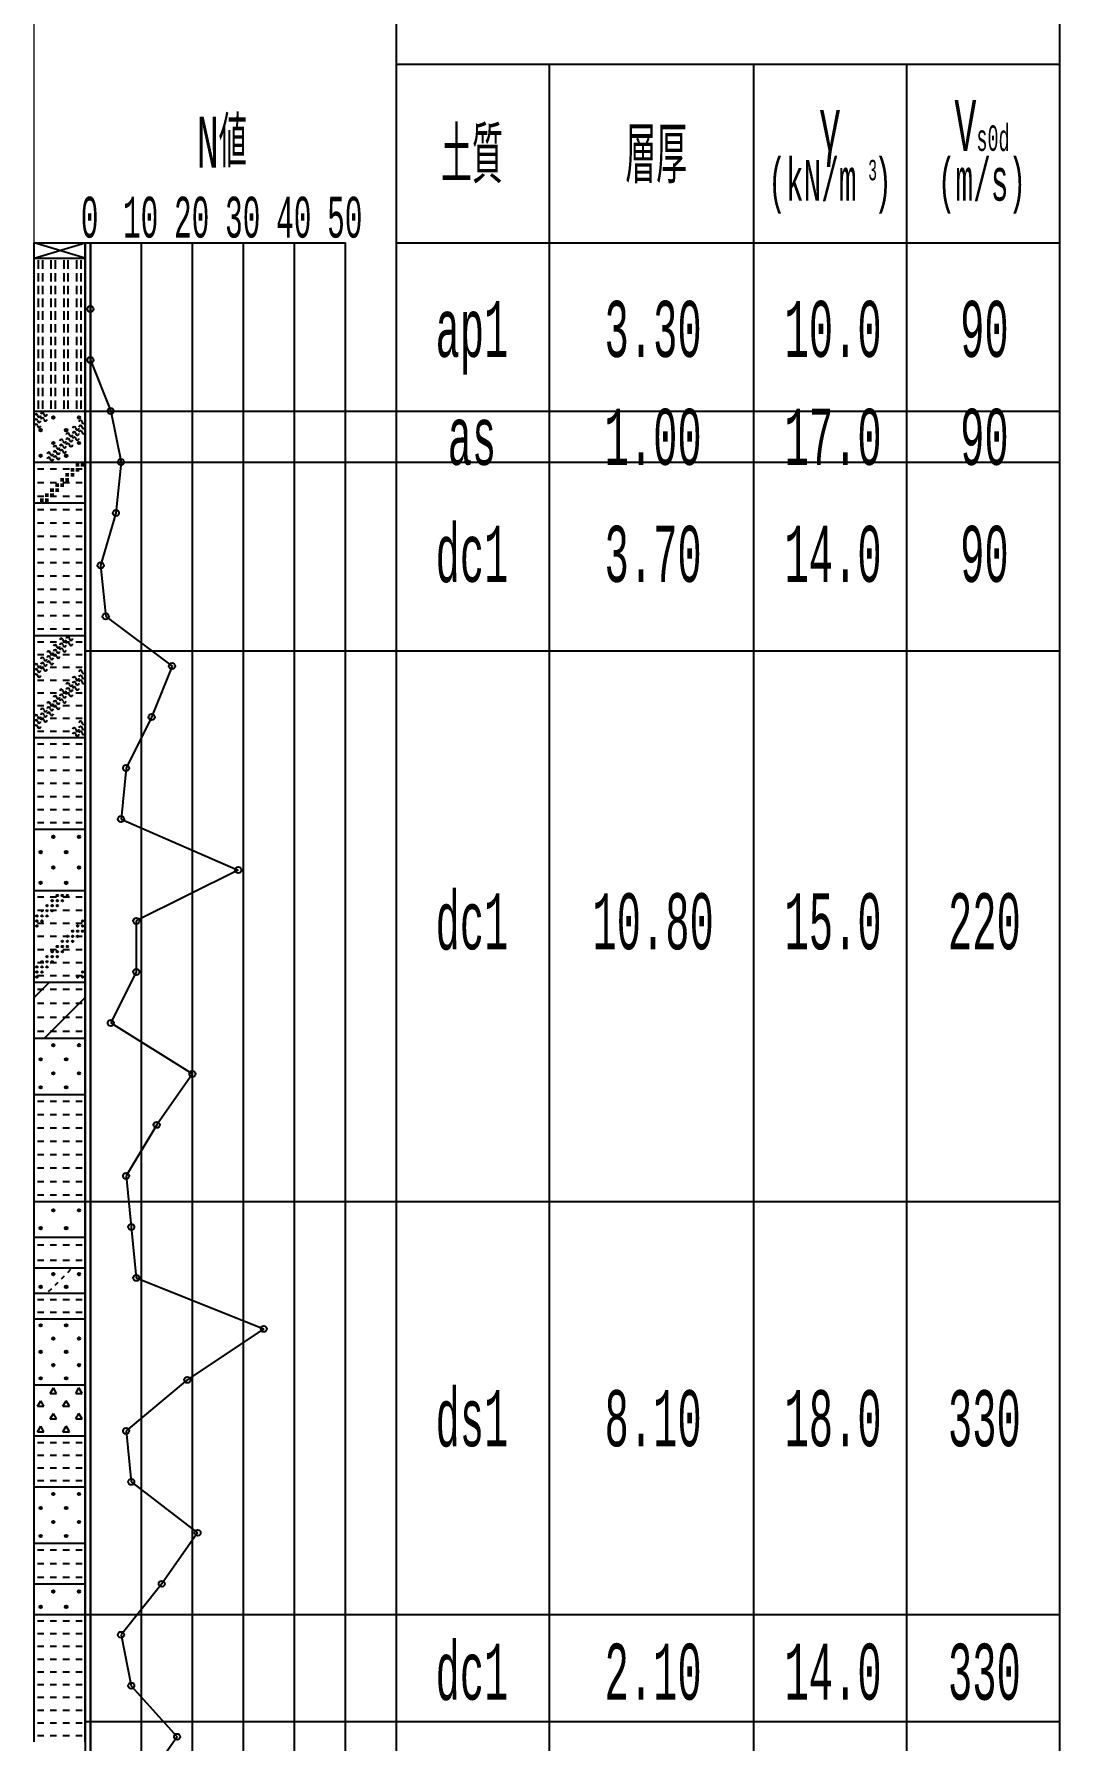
# Model space of a CAD drawing. Extents: x 284700 to 368800, y 984 to 60384.
# Drawn here: x 324037 to 329064, y 9317 to 17685 of the extents above; entities that cross this region are included whole.
import ezdxf

# ---------------------------------------------------------------- set-up
doc = ezdxf.new("R2010")
doc.units = 0
doc.header["$LTSCALE"] = 300
doc.header["$MEASUREMENT"] = 0
doc.layers.add('柱状図', color=4, linetype='CONTINUOUS')
doc.layers.add('高架区間', color=6, linetype='CONTINUOUS', lineweight=18)
doc.styles.add('YOKO', font='monotxt', dxfattribs={"bigfont": 'bigfont'})

msp = doc.modelspace()

# ---------------------------------------------------------------- linework, layer by layer
at = {"layer": '柱状図', "linetype": 'Continuous'}
for p, q in [((325812.82997, 4349.55629), (325812.82997, 18412.93129)), ((329064.45497, 4349.55629), (329064.45497, 18412.93129)), ((326563.20497, 4349.55629), (326563.20497, 17537.49379)), ((327563.70497, 4349.55629), (327563.70497, 17537.49379)), ((328314.07997, 4349.55629), (328314.07997, 17537.49379)), ((328314.07997, 4349.55629), (328314.07997, 17537.49379))]:
    msp.add_line(p, q, dxfattribs=at)
at = {"layer": '柱状図'}
for p, q in [((325812.82997, 17537.49379), (329064.45497, 17537.49379)), ((324037.70497, 16587.05629), (324037.70497, 16662.05629)), ((324037.70497, 16587.05629), (324287.70497, 16662.05629)), ((324287.70497, 16587.05629), (324037.70497, 16662.05629)), ((324037.70497, 16662.05629), (324287.70497, 16662.05629)), ((324287.70497, 16662.05629), (324287.70497, 4349.55629)), ((324287.70497, 16587.05629), (324287.70497, 16662.05629)), ((324287.70497, 16662.05629), (324312.70497, 16662.05629)), ((324312.70497, 16662.05629), (324312.70497, 4349.55629)), ((324312.70497, 4349.55629), (324312.70497, 16662.05629)), ((324312.70497, 16662.05629), (324562.70497, 16662.05629)), ((324562.70497, 4349.55629), (324562.70497, 16662.05629)), ((324562.70497, 4349.55629), (324562.70497, 16662.05629)), ((324562.70497, 16662.05629), (324812.70497, 16662.05629)), ((324812.70497, 4349.55629), (324812.70497, 16662.05629)), ((324812.70497, 4349.55629), (324812.70497, 16662.05629)), ((324812.70497, 16662.05629), (325062.70497, 16662.05629)), ((325062.70497, 4349.55629), (325062.70497, 16662.05629)), ((325062.70497, 4349.55629), (325062.70497, 16662.05629)), ((325062.70497, 16662.05629), (325312.70497, 16662.05629)), ((325062.70497, 16662.05629), (325312.70497, 16662.05629)), ((325312.70497, 4349.55629), (325312.70497, 16662.05629)), ((325312.70497, 4349.55629), (325312.70497, 16662.05629)), ((325312.70497, 16662.05629), (325562.70497, 16662.05629)), ((325562.70497, 4349.55629), (325562.70497, 16662.05629)), ((325812.82997, 16662.05629), (329064.45497, 16662.05629)), ((324037.70497, 15837.05629), (324037.70497, 16587.05629)), ((324037.70497, 16587.05629), (324287.70497, 16587.05629)), ((324037.70497, 16587.05629), (324287.70497, 16587.05629)), ((324058.53831, 16534.97296), (324058.53831, 16576.63963)), ((324079.37164, 16534.97296), (324079.37164, 16576.63963)), ((324121.03831, 16534.97296), (324121.03831, 16576.63963)), ((324141.87164, 16534.97296), (324141.87164, 16576.63963)), ((324183.53831, 16534.97296), (324183.53831, 16576.63963)), ((324204.37164, 16534.97296), (324204.37164, 16576.63963)), ((324246.03831, 16534.97296), (324246.03831, 16576.63963)), ((324266.87164, 16534.97296), (324266.87164, 16576.63963)), ((324287.70497, 15837.05629), (324287.70497, 16587.05629)), ((324058.53831, 16472.47296), (324058.53831, 16514.13963)), ((324079.37164, 16472.47296), (324079.37164, 16514.13963)), ((324121.03831, 16472.47296), (324121.03831, 16514.13963)), ((324141.87164, 16472.47296), (324141.87164, 16514.13963)), ((324183.53831, 16472.47296), (324183.53831, 16514.13963)), ((324204.37164, 16472.47296), (324204.37164, 16514.13963)), ((324246.03831, 16472.47296), (324246.03831, 16514.13963)), ((324266.87164, 16472.47296), (324266.87164, 16514.13963)), ((324058.53831, 16409.97296), (324058.53831, 16451.63963)), ((324079.37164, 16409.97296), (324079.37164, 16451.63963)), ((324121.03831, 16409.97296), (324121.03831, 16451.63963)), ((324141.87164, 16409.97296), (324141.87164, 16451.63963)), ((324183.53831, 16409.97296), (324183.53831, 16451.63963)), ((324204.37164, 16409.97296), (324204.37164, 16451.63963)), ((324246.03831, 16409.97296), (324246.03831, 16451.63963)), ((324266.87164, 16409.97296), (324266.87164, 16451.63963)), ((324058.53831, 16347.47296), (324058.53831, 16389.13963)), ((324058.53831, 16284.97296), (324058.53831, 16326.63963)), ((324079.37164, 16347.47296), (324079.37164, 16389.13963)), ((324079.37164, 16284.97296), (324079.37164, 16326.63963)), ((324121.03831, 16347.47296), (324121.03831, 16389.13963)), ((324121.03831, 16284.97296), (324121.03831, 16326.63963)), ((324141.87164, 16347.47296), (324141.87164, 16389.13963)), ((324141.87164, 16284.97296), (324141.87164, 16326.63963)), ((324183.53831, 16347.47296), (324183.53831, 16389.13963)), ((324183.53831, 16284.97296), (324183.53831, 16326.63963)), ((324204.37164, 16347.47296), (324204.37164, 16389.13963)), ((324204.37164, 16284.97296), (324204.37164, 16326.63963)), ((324246.03831, 16347.47296), (324246.03831, 16389.13963)), ((324246.03831, 16284.97296), (324246.03831, 16326.63963)), ((324266.87164, 16347.47296), (324266.87164, 16389.13963)), ((324266.87164, 16284.97296), (324266.87164, 16326.63963)), ((324312.70497, 16337.05629), (324312.70497, 16087.05629)), ((324058.53831, 16222.47296), (324058.53831, 16264.13963)), ((324079.37164, 16222.47296), (324079.37164, 16264.13963)), ((324121.03831, 16222.47296), (324121.03831, 16264.13963)), ((324141.87164, 16222.47296), (324141.87164, 16264.13963)), ((324183.53831, 16222.47296), (324183.53831, 16264.13963)), ((324204.37164, 16222.47296), (324204.37164, 16264.13963)), ((324246.03831, 16222.47296), (324246.03831, 16264.13963)), ((324266.87164, 16222.47296), (324266.87164, 16264.13963)), ((324058.53831, 16159.97296), (324058.53831, 16201.63963)), ((324079.37164, 16159.97296), (324079.37164, 16201.63963)), ((324121.03831, 16159.97296), (324121.03831, 16201.63963)), ((324141.87164, 16159.97296), (324141.87164, 16201.63963)), ((324183.53831, 16159.97296), (324183.53831, 16201.63963)), ((324204.37164, 16159.97296), (324204.37164, 16201.63963)), ((324246.03831, 16159.97296), (324246.03831, 16201.63963)), ((324266.87164, 16159.97296), (324266.87164, 16201.63963)), ((324058.53831, 16097.47296), (324058.53831, 16139.13963)), ((324058.53831, 16034.97296), (324058.53831, 16076.63963)), ((324079.37164, 16097.47296), (324079.37164, 16139.13963)), ((324079.37164, 16034.97296), (324079.37164, 16076.63963)), ((324121.03831, 16097.47296), (324121.03831, 16139.13963)), ((324121.03831, 16034.97296), (324121.03831, 16076.63963)), ((324141.87164, 16097.47296), (324141.87164, 16139.13963)), ((324141.87164, 16034.97296), (324141.87164, 16076.63963)), ((324183.53831, 16097.47296), (324183.53831, 16139.13963)), ((324183.53831, 16034.97296), (324183.53831, 16076.63963)), ((324204.37164, 16097.47296), (324204.37164, 16139.13963)), ((324204.37164, 16034.97296), (324204.37164, 16076.63963)), ((324246.03831, 16097.47296), (324246.03831, 16139.13963)), ((324246.03831, 16034.97296), (324246.03831, 16076.63963)), ((324266.87164, 16097.47296), (324266.87164, 16139.13963)), ((324266.87164, 16034.97296), (324266.87164, 16076.63963)), ((324312.70497, 16087.05629), (324412.70497, 15837.05629)), ((324058.53831, 15972.47296), (324058.53831, 16014.13963)), ((324079.37164, 15972.47296), (324079.37164, 16014.13963)), ((324121.03831, 15972.47296), (324121.03831, 16014.13963)), ((324141.87164, 15972.47296), (324141.87164, 16014.13963)), ((324183.53831, 15972.47296), (324183.53831, 16014.13963)), ((324204.37164, 15972.47296), (324204.37164, 16014.13963)), ((324246.03831, 15972.47296), (324246.03831, 16014.13963)), ((324266.87164, 15972.47296), (324266.87164, 16014.13963)), ((324058.53831, 15909.97296), (324058.53831, 15951.63963)), ((324079.37164, 15909.97296), (324079.37164, 15951.63963)), ((324121.03831, 15909.97296), (324121.03831, 15951.63963)), ((324141.87164, 15909.97296), (324141.87164, 15951.63963)), ((324183.53831, 15909.97296), (324183.53831, 15951.63963)), ((324204.37164, 15909.97296), (324204.37164, 15951.63963)), ((324246.03831, 15909.97296), (324246.03831, 15951.63963)), ((324266.87164, 15909.97296), (324266.87164, 15951.63963)), ((324037.70497, 15837.05629), (324287.70497, 15837.05629)), ((324037.70497, 15837.05629), (324287.70497, 15837.05629)), ((324037.70497, 15587.05629), (324037.70497, 15837.05629)), ((324058.53831, 15847.47296), (324058.53831, 15889.13963)), ((324079.37164, 15847.47296), (324079.37164, 15889.13963)), ((324121.03831, 15847.47296), (324121.03831, 15889.13963)), ((324141.87164, 15847.47296), (324141.87164, 15889.13963)), ((324183.53831, 15847.47296), (324183.53831, 15889.13963)), ((324204.37164, 15847.47296), (324204.37164, 15889.13963)), ((324246.03831, 15847.47296), (324246.03831, 15889.13963)), ((324266.87164, 15847.47296), (324266.87164, 15889.13963)), ((324287.70497, 15837.05629), (329064.45497, 15837.05629)), ((324287.70497, 15587.05629), (324287.70497, 15837.05629)), ((324412.70497, 15837.05629), (324462.70497, 15587.05629)), ((324037.70497, 15387.05629), (324037.70497, 15587.05629)), ((324037.70497, 15587.05629), (324287.70497, 15587.05629)), ((324037.70497, 15587.05629), (324287.70497, 15587.05629)), ((324246.03831, 15566.22296), (324246.03831, 15582.88963)), ((324254.37164, 15566.22296), (324254.37164, 15582.88963)), ((324271.03831, 15566.22296), (324271.03831, 15582.88963)), ((324279.37164, 15566.22296), (324279.37164, 15582.88963)), ((324287.70497, 15587.05629), (329064.45497, 15587.05629)), ((324287.70497, 15387.05629), (324287.70497, 15587.05629)), ((324462.70497, 15587.05629), (324437.70497, 15337.05629)), ((324053.32997, 15553.72296), (324084.57997, 15553.72296)), ((324053.32997, 15487.05629), (324084.57997, 15487.05629)), ((324115.82997, 15553.72296), (324147.07997, 15553.72296)), ((324115.82997, 15487.05629), (324147.07997, 15487.05629)), ((324146.03831, 15466.22296), (324146.03831, 15482.88963)), ((324154.37164, 15466.22296), (324154.37164, 15482.88963)), ((324171.03831, 15491.22296), (324171.03831, 15507.88963)), ((324171.03831, 15466.22296), (324171.03831, 15482.88963)), ((324178.32997, 15553.72296), (324209.57997, 15553.72296)), ((324178.32997, 15487.05629), (324209.57997, 15487.05629)), ((324179.37164, 15491.22296), (324179.37164, 15507.88963)), ((324179.37164, 15466.22296), (324179.37164, 15482.88963)), ((324196.03831, 15516.22296), (324196.03831, 15532.88963)), ((324196.03831, 15491.22296), (324196.03831, 15507.88963)), ((324204.37164, 15516.22296), (324204.37164, 15532.88963)), ((324204.37164, 15491.22296), (324204.37164, 15507.88963)), ((324221.03831, 15541.22296), (324221.03831, 15557.88963)), ((324221.03831, 15516.22296), (324221.03831, 15532.88963)), ((324229.37164, 15541.22296), (324229.37164, 15557.88963)), ((324229.37164, 15516.22296), (324229.37164, 15532.88963)), ((324240.82997, 15553.72296), (324272.07997, 15553.72296)), ((324240.82997, 15487.05629), (324272.07997, 15487.05629)), ((324246.03831, 15541.22296), (324246.03831, 15557.88963)), ((324254.37164, 15541.22296), (324254.37164, 15557.88963)), ((324053.32997, 15420.38963), (324084.57997, 15420.38963)), ((324071.03831, 15391.22296), (324071.03831, 15407.88963)), ((324079.37164, 15391.22296), (324079.37164, 15407.88963)), ((324096.03831, 15416.22296), (324096.03831, 15432.88963)), ((324096.03831, 15391.22296), (324096.03831, 15407.88963)), ((324104.37164, 15416.22296), (324104.37164, 15432.88963)), ((324104.37164, 15391.22296), (324104.37164, 15407.88963)), ((324115.82997, 15420.38963), (324147.07997, 15420.38963)), ((324121.03831, 15441.22296), (324121.03831, 15457.88963)), ((324121.03831, 15416.22296), (324121.03831, 15432.88963)), ((324129.37164, 15441.22296), (324129.37164, 15457.88963)), ((324129.37164, 15416.22296), (324129.37164, 15432.88963)), ((324146.03831, 15441.22296), (324146.03831, 15457.88963)), ((324154.37164, 15441.22296), (324154.37164, 15457.88963)), ((324178.32997, 15420.38963), (324209.57997, 15420.38963)), ((324240.82997, 15420.38963), (324272.07997, 15420.38963)), ((324037.70497, 14737.05629), (324037.70497, 15387.05629)), ((324037.70497, 15387.05629), (324287.70497, 15387.05629)), ((324037.70497, 15387.05629), (324287.70497, 15387.05629)), ((324053.32997, 15354.55629), (324084.57997, 15354.55629)), ((324115.82997, 15354.55629), (324147.07997, 15354.55629)), ((324178.32997, 15354.55629), (324209.57997, 15354.55629)), ((324240.82997, 15354.55629), (324272.07997, 15354.55629)), ((324287.70497, 14737.05629), (324287.70497, 15387.05629)), ((324437.70497, 15337.05629), (324362.70497, 15080.80629)), ((324053.32997, 15289.55629), (324084.57997, 15289.55629)), ((324115.82997, 15289.55629), (324147.07997, 15289.55629)), ((324178.32997, 15289.55629), (324209.57997, 15289.55629)), ((324240.82997, 15289.55629), (324272.07997, 15289.55629)), ((324053.32997, 15224.55629), (324084.57997, 15224.55629)), ((324053.32997, 15159.55629), (324084.57997, 15159.55629)), ((324115.82997, 15224.55629), (324147.07997, 15224.55629)), ((324115.82997, 15159.55629), (324147.07997, 15159.55629)), ((324178.32997, 15224.55629), (324209.57997, 15224.55629)), ((324178.32997, 15159.55629), (324209.57997, 15159.55629)), ((324240.82997, 15224.55629), (324272.07997, 15224.55629)), ((324240.82997, 15159.55629), (324272.07997, 15159.55629)), ((324053.32997, 15094.55629), (324084.57997, 15094.55629)), ((324115.82997, 15094.55629), (324147.07997, 15094.55629)), ((324178.32997, 15094.55629), (324209.57997, 15094.55629)), ((324240.82997, 15094.55629), (324272.07997, 15094.55629)), ((324362.70497, 15080.80629), (324387.70497, 14830.80629)), ((324053.32997, 15029.55629), (324084.57997, 15029.55629)), ((324115.82997, 15029.55629), (324147.07997, 15029.55629)), ((324178.32997, 15029.55629), (324209.57997, 15029.55629)), ((324240.82997, 15029.55629), (324272.07997, 15029.55629)), ((324053.32997, 14964.55629), (324084.57997, 14964.55629)), ((324053.32997, 14899.55629), (324084.57997, 14899.55629)), ((324115.82997, 14964.55629), (324147.07997, 14964.55629)), ((324115.82997, 14899.55629), (324147.07997, 14899.55629)), ((324178.32997, 14964.55629), (324209.57997, 14964.55629)), ((324178.32997, 14899.55629), (324209.57997, 14899.55629)), ((324240.82997, 14964.55629), (324272.07997, 14964.55629)), ((324240.82997, 14899.55629), (324272.07997, 14899.55629)), ((324053.32997, 14834.55629), (324084.57997, 14834.55629)), ((324115.82997, 14834.55629), (324147.07997, 14834.55629)), ((324178.32997, 14834.55629), (324209.57997, 14834.55629)), ((324240.82997, 14834.55629), (324272.07997, 14834.55629)), ((324387.70497, 14830.80629), (324712.70497, 14587.05629)), ((324037.70497, 14737.05629), (324287.70497, 14737.05629)), ((324037.70497, 14737.05629), (324287.70497, 14737.05629)), ((324037.70497, 14237.05629), (324037.70497, 14737.05629)), ((324053.32997, 14769.55629), (324084.57997, 14769.55629)), ((324115.82997, 14769.55629), (324147.07997, 14769.55629)), ((324178.32997, 14769.55629), (324209.57997, 14769.55629)), ((324240.82997, 14769.55629), (324272.07997, 14769.55629)), ((324287.70497, 14237.05629), (324287.70497, 14737.05629)), ((324053.32997, 14705.80629), (324084.57997, 14705.80629)), ((324115.82997, 14705.80629), (324147.07997, 14705.80629)), ((324178.32997, 14705.80629), (324209.57997, 14705.80629)), ((324240.82997, 14705.80629), (324272.07997, 14705.80629)), ((324287.70497, 14662.05629), (329064.45497, 14662.05629)), ((324053.32997, 14643.30629), (324084.57997, 14643.30629)), ((324053.32997, 14580.80629), (324084.57997, 14580.80629)), ((324115.82997, 14643.30629), (324147.07997, 14643.30629)), ((324115.82997, 14580.80629), (324147.07997, 14580.80629)), ((324178.32997, 14643.30629), (324209.57997, 14643.30629)), ((324178.32997, 14580.80629), (324209.57997, 14580.80629)), ((324240.82997, 14643.30629), (324272.07997, 14643.30629)), ((324240.82997, 14580.80629), (324272.07997, 14580.80629)), ((324712.70497, 14587.05629), (324612.70497, 14337.05629)), ((324053.32997, 14518.30629), (324084.57997, 14518.30629)), ((324115.82997, 14518.30629), (324147.07997, 14518.30629)), ((324178.32997, 14518.30629), (324209.57997, 14518.30629)), ((324240.82997, 14518.30629), (324272.07997, 14518.30629)), ((324053.32997, 14455.80629), (324084.57997, 14455.80629)), ((324115.82997, 14455.80629), (324147.07997, 14455.80629)), ((324178.32997, 14455.80629), (324209.57997, 14455.80629)), ((324240.82997, 14455.80629), (324272.07997, 14455.80629)), ((324053.32997, 14393.30629), (324084.57997, 14393.30629)), ((324053.32997, 14330.80629), (324084.57997, 14330.80629)), ((324115.82997, 14393.30629), (324147.07997, 14393.30629)), ((324115.82997, 14330.80629), (324147.07997, 14330.80629)), ((324178.32997, 14393.30629), (324209.57997, 14393.30629)), ((324178.32997, 14330.80629), (324209.57997, 14330.80629)), ((324240.82997, 14393.30629), (324272.07997, 14393.30629)), ((324240.82997, 14330.80629), (324272.07997, 14330.80629)), ((324612.70497, 14337.05629), (324487.70497, 14087.05629)), ((324037.70497, 13787.05629), (324037.70497, 14237.05629)), ((324037.70497, 14237.05629), (324287.70497, 14237.05629)), ((324037.70497, 14237.05629), (324287.70497, 14237.05629)), ((324053.32997, 14268.30629), (324084.57997, 14268.30629)), ((324115.82997, 14268.30629), (324147.07997, 14268.30629)), ((324178.32997, 14268.30629), (324209.57997, 14268.30629)), ((324240.82997, 14268.30629), (324272.07997, 14268.30629)), ((324287.70497, 13787.05629), (324287.70497, 14237.05629)), ((324053.32997, 14204.91344), (324084.57997, 14204.91344)), ((324115.82997, 14204.91344), (324147.07997, 14204.91344)), ((324178.32997, 14204.91344), (324209.57997, 14204.91344)), ((324240.82997, 14204.91344), (324272.07997, 14204.91344)), ((324053.32997, 14140.62772), (324084.57997, 14140.62772)), ((324053.32997, 14076.34201), (324084.57997, 14076.34201)), ((324115.82997, 14140.62772), (324147.07997, 14140.62772)), ((324115.82997, 14076.34201), (324147.07997, 14076.34201)), ((324178.32997, 14140.62772), (324209.57997, 14140.62772)), ((324178.32997, 14076.34201), (324209.57997, 14076.34201)), ((324240.82997, 14140.62772), (324272.07997, 14140.62772)), ((324240.82997, 14076.34201), (324272.07997, 14076.34201)), ((324487.70497, 14087.05629), (324462.70497, 13837.05629)), ((324053.32997, 14012.05629), (324084.57997, 14012.05629)), ((324115.82997, 14012.05629), (324147.07997, 14012.05629)), ((324178.32997, 14012.05629), (324209.57997, 14012.05629)), ((324240.82997, 14012.05629), (324272.07997, 14012.05629)), ((324053.32997, 13947.77058), (324084.57997, 13947.77058)), ((324115.82997, 13947.77058), (324147.07997, 13947.77058)), ((324178.32997, 13947.77058), (324209.57997, 13947.77058)), ((324240.82997, 13947.77058), (324272.07997, 13947.77058)), ((324053.32997, 13883.48486), (324084.57997, 13883.48486)), ((324053.32997, 13819.19915), (324084.57997, 13819.19915)), ((324115.82997, 13883.48486), (324147.07997, 13883.48486)), ((324115.82997, 13819.19915), (324147.07997, 13819.19915)), ((324178.32997, 13883.48486), (324209.57997, 13883.48486)), ((324178.32997, 13819.19915), (324209.57997, 13819.19915)), ((324240.82997, 13883.48486), (324272.07997, 13883.48486)), ((324240.82997, 13819.19915), (324272.07997, 13819.19915)), ((324462.70497, 13837.05629), (325037.70497, 13587.05629)), ((324037.70497, 13487.05629), (324037.70497, 13787.05629)), ((324037.70497, 13787.05629), (324287.70497, 13787.05629)), ((324037.70497, 13787.05629), (324287.70497, 13787.05629)), ((324287.70497, 13487.05629), (324287.70497, 13787.05629)), ((325037.70497, 13587.05629), (324537.70497, 13337.05629)), ((324037.70497, 13487.05629), (324287.70497, 13487.05629)), ((324037.70497, 13487.05629), (324287.70497, 13487.05629)), ((324037.70497, 13037.05629), (324037.70497, 13487.05629)), ((324287.70497, 13037.05629), (324287.70497, 13487.05629)), ((324053.32997, 13454.91344), (324084.57997, 13454.91344)), ((324053.32997, 13390.62772), (324084.57997, 13390.62772)), ((324115.82997, 13454.91344), (324147.07997, 13454.91344)), ((324115.82997, 13390.62772), (324147.07997, 13390.62772)), ((324178.32997, 13454.91344), (324209.57997, 13454.91344)), ((324178.32997, 13390.62772), (324209.57997, 13390.62772)), ((324240.82997, 13454.91344), (324272.07997, 13454.91344)), ((324240.82997, 13390.62772), (324272.07997, 13390.62772)), ((324053.32997, 13326.34201), (324084.57997, 13326.34201)), ((324115.82997, 13326.34201), (324147.07997, 13326.34201)), ((324178.32997, 13326.34201), (324209.57997, 13326.34201)), ((324240.82997, 13326.34201), (324272.07997, 13326.34201)), ((324537.70497, 13337.05629), (324537.70497, 13087.05629)), ((324053.32997, 13262.05629), (324084.57997, 13262.05629)), ((324115.82997, 13262.05629), (324147.07997, 13262.05629)), ((324178.32997, 13262.05629), (324209.57997, 13262.05629)), ((324240.82997, 13262.05629), (324272.07997, 13262.05629)), ((324053.32997, 13197.77058), (324084.57997, 13197.77058)), ((324115.82997, 13197.77058), (324147.07997, 13197.77058)), ((324178.32997, 13197.77058), (324209.57997, 13197.77058)), ((324240.82997, 13197.77058), (324272.07997, 13197.77058)), ((324053.32997, 13133.48486), (324084.57997, 13133.48486)), ((324053.32997, 13069.19915), (324084.57997, 13069.19915)), ((324115.82997, 13133.48486), (324147.07997, 13133.48486)), ((324115.82997, 13069.19915), (324147.07997, 13069.19915)), ((324178.32997, 13133.48486), (324209.57997, 13133.48486)), ((324178.32997, 13069.19915), (324209.57997, 13069.19915)), ((324240.82997, 13133.48486), (324272.07997, 13133.48486)), ((324240.82997, 13069.19915), (324272.07997, 13069.19915)), ((324537.70497, 13087.05629), (324412.70497, 12837.05629)), ((324037.70497, 12762.05629), (324037.70497, 13037.05629)), ((324037.70497, 13037.05629), (324287.70497, 13037.05629)), ((324037.70497, 13037.05629), (324287.70497, 13037.05629)), ((324037.70497, 12962.05629), (324112.70497, 13037.05629)), ((324053.32997, 13002.68129), (324084.57997, 13002.68129)), ((324115.82997, 13002.68129), (324147.07997, 13002.68129)), ((324178.32997, 13002.68129), (324209.57997, 13002.68129)), ((324240.82997, 13002.68129), (324272.07997, 13002.68129)), ((324287.70497, 12762.05629), (324287.70497, 13037.05629)), ((324053.32997, 12933.93129), (324084.57997, 12933.93129)), ((324287.70497, 12962.05629), (324087.70497, 12762.05629)), ((324115.82997, 12933.93129), (324147.07997, 12933.93129)), ((324178.32997, 12933.93129), (324209.57997, 12933.93129)), ((324240.82997, 12933.93129), (324272.07997, 12933.93129)), ((324053.32997, 12865.18129), (324084.57997, 12865.18129)), ((324115.82997, 12865.18129), (324147.07997, 12865.18129)), ((324178.32997, 12865.18129), (324209.57997, 12865.18129)), ((324240.82997, 12865.18129), (324272.07997, 12865.18129)), ((324412.70497, 12837.05629), (324812.70497, 12587.05629)), ((324037.70497, 12487.05629), (324037.70497, 12762.05629)), ((324037.70497, 12762.05629), (324287.70497, 12762.05629)), ((324037.70497, 12762.05629), (324287.70497, 12762.05629)), ((324053.32997, 12796.43129), (324084.57997, 12796.43129)), ((324115.82997, 12796.43129), (324147.07997, 12796.43129)), ((324178.32997, 12796.43129), (324209.57997, 12796.43129)), ((324240.82997, 12796.43129), (324272.07997, 12796.43129)), ((324287.70497, 12487.05629), (324287.70497, 12762.05629)), ((324812.70497, 12587.05629), (324637.70497, 12337.05629)), ((324037.70497, 12487.05629), (324287.70497, 12487.05629)), ((324037.70497, 12487.05629), (324287.70497, 12487.05629)), ((324037.70497, 11962.05629), (324037.70497, 12487.05629)), ((324287.70497, 11962.05629), (324287.70497, 12487.05629)), ((324053.32997, 12454.24379), (324084.57997, 12454.24379)), ((324053.32997, 12388.61879), (324084.57997, 12388.61879)), ((324115.82997, 12454.24379), (324147.07997, 12454.24379)), ((324115.82997, 12388.61879), (324147.07997, 12388.61879)), ((324178.32997, 12454.24379), (324209.57997, 12454.24379)), ((324178.32997, 12388.61879), (324209.57997, 12388.61879)), ((324240.82997, 12454.24379), (324272.07997, 12454.24379)), ((324240.82997, 12388.61879), (324272.07997, 12388.61879)), ((324053.32997, 12322.99379), (324084.57997, 12322.99379)), ((324115.82997, 12322.99379), (324147.07997, 12322.99379)), ((324178.32997, 12322.99379), (324209.57997, 12322.99379)), ((324240.82997, 12322.99379), (324272.07997, 12322.99379)), ((324637.70497, 12337.05629), (324487.70497, 12087.05629)), ((324053.32997, 12257.36879), (324084.57997, 12257.36879)), ((324115.82997, 12257.36879), (324147.07997, 12257.36879)), ((324178.32997, 12257.36879), (324209.57997, 12257.36879)), ((324240.82997, 12257.36879), (324272.07997, 12257.36879)), ((324053.32997, 12191.74379), (324084.57997, 12191.74379)), ((324115.82997, 12191.74379), (324147.07997, 12191.74379)), ((324178.32997, 12191.74379), (324209.57997, 12191.74379)), ((324240.82997, 12191.74379), (324272.07997, 12191.74379)), ((324053.32997, 12126.11879), (324084.57997, 12126.11879)), ((324053.32997, 12060.49379), (324084.57997, 12060.49379)), ((324115.82997, 12126.11879), (324147.07997, 12126.11879)), ((324115.82997, 12060.49379), (324147.07997, 12060.49379)), ((324178.32997, 12126.11879), (324209.57997, 12126.11879)), ((324178.32997, 12060.49379), (324209.57997, 12060.49379)), ((324240.82997, 12126.11879), (324272.07997, 12126.11879)), ((324240.82997, 12060.49379), (324272.07997, 12060.49379)), ((324487.70497, 12087.05629), (324512.70497, 11837.05629)), ((324053.32997, 11994.86879), (324084.57997, 11994.86879)), ((324115.82997, 11994.86879), (324147.07997, 11994.86879)), ((324178.32997, 11994.86879), (324209.57997, 11994.86879)), ((324240.82997, 11994.86879), (324272.07997, 11994.86879)), ((324037.70497, 11787.05629), (324037.70497, 11962.05629)), ((324037.70497, 11962.05629), (324287.70497, 11962.05629)), ((324037.70497, 11962.05629), (324287.70497, 11962.05629)), ((324287.70497, 11962.05629), (329064.45497, 11962.05629)), ((324287.70497, 11787.05629), (324287.70497, 11962.05629)), ((324512.70497, 11837.05629), (324537.70497, 11587.05629)), ((324037.70497, 11637.05629), (324037.70497, 11787.05629)), ((324037.70497, 11787.05629), (324287.70497, 11787.05629)), ((324037.70497, 11787.05629), (324287.70497, 11787.05629)), ((324053.32997, 11749.55629), (324084.57997, 11749.55629)), ((324115.82997, 11749.55629), (324147.07997, 11749.55629)), ((324178.32997, 11749.55629), (324209.57997, 11749.55629)), ((324240.82997, 11749.55629), (324272.07997, 11749.55629)), ((324287.70497, 11637.05629), (324287.70497, 11787.05629)), ((324037.70497, 11512.05629), (324037.70497, 11637.05629)), ((324037.70497, 11637.05629), (324287.70497, 11637.05629)), ((324037.70497, 11637.05629), (324287.70497, 11637.05629)), ((324053.32997, 11674.55629), (324084.57997, 11674.55629)), ((324115.82997, 11674.55629), (324147.07997, 11674.55629)), ((324178.32997, 11674.55629), (324209.57997, 11674.55629)), ((324240.82997, 11674.55629), (324272.07997, 11674.55629)), ((324287.70497, 11512.05629), (324287.70497, 11637.05629)), ((324139.26747, 11551.11879), (324154.89247, 11566.74379)), ((324170.51747, 11582.36879), (324186.14247, 11597.99379)), ((324201.76747, 11613.61879), (324217.39247, 11629.24379)), ((324537.70497, 11587.05629), (325162.70497, 11337.05629)), ((324037.70497, 11387.05629), (324037.70497, 11512.05629)), ((324037.70497, 11512.05629), (324287.70497, 11512.05629)), ((324037.70497, 11512.05629), (324287.70497, 11512.05629)), ((324053.32997, 11480.80629), (324084.57997, 11480.80629)), ((324108.01747, 11519.86879), (324123.64247, 11535.49379)), ((324115.82997, 11480.80629), (324147.07997, 11480.80629)), ((324178.32997, 11480.80629), (324209.57997, 11480.80629)), ((324240.82997, 11480.80629), (324272.07997, 11480.80629)), ((324287.70497, 11387.05629), (324287.70497, 11512.05629)), ((324037.70497, 11387.05629), (324287.70497, 11387.05629)), ((324037.70497, 11387.05629), (324287.70497, 11387.05629)), ((324037.70497, 11062.05629), (324037.70497, 11387.05629)), ((324053.32997, 11418.30629), (324084.57997, 11418.30629)), ((324115.82997, 11418.30629), (324147.07997, 11418.30629)), ((324178.32997, 11418.30629), (324209.57997, 11418.30629)), ((324240.82997, 11418.30629), (324272.07997, 11418.30629)), ((324287.70497, 11062.05629), (324287.70497, 11387.05629)), ((325162.70497, 11337.05629), (324787.70497, 11087.05629)), ((324037.70497, 10812.05629), (324037.70497, 11062.05629)), ((324037.70497, 11062.05629), (324287.70497, 11062.05629)), ((324037.70497, 11062.05629), (324287.70497, 11062.05629)), ((324115.82997, 11020.38963), (324131.45497, 11047.45292)), ((324147.07997, 11020.38963), (324131.45497, 11047.45292)), ((324240.82997, 11020.38963), (324256.45497, 11047.45292)), ((324272.07997, 11020.38963), (324256.45497, 11047.45292)), ((324287.70497, 10812.05629), (324287.70497, 11062.05629)), ((324787.70497, 11087.05629), (324487.70497, 10837.05629)), ((324053.32997, 10957.88963), (324068.95497, 10984.95292)), ((324084.57997, 10957.88963), (324068.95497, 10984.95292)), ((324115.82997, 11020.38963), (324147.07997, 11020.38963)), ((324178.32997, 10957.88963), (324193.95497, 10984.95292)), ((324209.57997, 10957.88963), (324193.95497, 10984.95292)), ((324240.82997, 11020.38963), (324272.07997, 11020.38963)), ((324053.32997, 10957.88963), (324084.57997, 10957.88963)), ((324115.82997, 10895.38963), (324131.45497, 10922.45292)), ((324115.82997, 10895.38963), (324147.07997, 10895.38963)), ((324147.07997, 10895.38963), (324131.45497, 10922.45292)), ((324178.32997, 10957.88963), (324209.57997, 10957.88963)), ((324240.82997, 10895.38963), (324256.45497, 10922.45292)), ((324240.82997, 10895.38963), (324272.07997, 10895.38963)), ((324272.07997, 10895.38963), (324256.45497, 10922.45292)), ((324037.70497, 10562.05629), (324037.70497, 10812.05629)), ((324037.70497, 10812.05629), (324287.70497, 10812.05629)), ((324037.70497, 10812.05629), (324287.70497, 10812.05629)), ((324053.32997, 10832.88963), (324068.95497, 10859.95292)), ((324053.32997, 10832.88963), (324084.57997, 10832.88963)), ((324084.57997, 10832.88963), (324068.95497, 10859.95292)), ((324178.32997, 10832.88963), (324193.95497, 10859.95292)), ((324178.32997, 10832.88963), (324209.57997, 10832.88963)), ((324209.57997, 10832.88963), (324193.95497, 10859.95292)), ((324287.70497, 10562.05629), (324287.70497, 10812.05629)), ((324487.70497, 10837.05629), (324512.70497, 10587.05629)), ((324053.32997, 10780.80629), (324084.57997, 10780.80629)), ((324053.32997, 10718.30629), (324084.57997, 10718.30629)), ((324115.82997, 10780.80629), (324147.07997, 10780.80629)), ((324115.82997, 10718.30629), (324147.07997, 10718.30629)), ((324178.32997, 10780.80629), (324209.57997, 10780.80629)), ((324178.32997, 10718.30629), (324209.57997, 10718.30629)), ((324240.82997, 10780.80629), (324272.07997, 10780.80629)), ((324240.82997, 10718.30629), (324272.07997, 10718.30629)), ((324053.32997, 10655.80629), (324084.57997, 10655.80629)), ((324115.82997, 10655.80629), (324147.07997, 10655.80629)), ((324178.32997, 10655.80629), (324209.57997, 10655.80629)), ((324240.82997, 10655.80629), (324272.07997, 10655.80629)), ((324037.70497, 10287.05629), (324037.70497, 10562.05629)), ((324037.70497, 10562.05629), (324287.70497, 10562.05629)), ((324037.70497, 10562.05629), (324287.70497, 10562.05629)), ((324053.32997, 10593.30629), (324084.57997, 10593.30629)), ((324115.82997, 10593.30629), (324147.07997, 10593.30629)), ((324178.32997, 10593.30629), (324209.57997, 10593.30629)), ((324240.82997, 10593.30629), (324272.07997, 10593.30629)), ((324287.70497, 10287.05629), (324287.70497, 10562.05629)), ((324512.70497, 10587.05629), (324837.70497, 10337.05629)), ((324837.70497, 10337.05629), (324662.70497, 10087.05629)), ((324037.70497, 10087.05629), (324037.70497, 10287.05629)), ((324037.70497, 10287.05629), (324287.70497, 10287.05629)), ((324037.70497, 10287.05629), (324287.70497, 10287.05629)), ((324053.32997, 10253.72296), (324084.57997, 10253.72296)), ((324115.82997, 10253.72296), (324147.07997, 10253.72296)), ((324178.32997, 10253.72296), (324209.57997, 10253.72296)), ((324240.82997, 10253.72296), (324272.07997, 10253.72296)), ((324287.70497, 10087.05629), (324287.70497, 10287.05629)), ((324053.32997, 10187.05629), (324084.57997, 10187.05629)), ((324115.82997, 10187.05629), (324147.07997, 10187.05629)), ((324178.32997, 10187.05629), (324209.57997, 10187.05629)), ((324240.82997, 10187.05629), (324272.07997, 10187.05629)), ((324037.70497, 9937.05629), (324037.70497, 10087.05629)), ((324037.70497, 10087.05629), (324287.70497, 10087.05629)), ((324037.70497, 10087.05629), (324287.70497, 10087.05629)), ((324053.32997, 10120.38963), (324084.57997, 10120.38963)), ((324115.82997, 10120.38963), (324147.07997, 10120.38963)), ((324178.32997, 10120.38963), (324209.57997, 10120.38963)), ((324240.82997, 10120.38963), (324272.07997, 10120.38963)), ((324287.70497, 9937.05629), (324287.70497, 10087.05629)), ((324662.70497, 10087.05629), (324462.70497, 9837.05629)), ((324037.70497, 9312.05629), (324037.70497, 9937.05629)), ((324037.70497, 9937.05629), (324287.70497, 9937.05629)), ((324037.70497, 9937.05629), (324287.70497, 9937.05629)), ((324053.32997, 9905.80629), (324084.57997, 9905.80629)), ((324115.82997, 9905.80629), (324147.07997, 9905.80629)), ((324178.32997, 9905.80629), (324209.57997, 9905.80629)), ((324240.82997, 9905.80629), (324272.07997, 9905.80629)), ((324287.70497, 9312.05629), (324287.70497, 9937.05629)), ((324287.70497, 9937.05629), (329064.45497, 9937.05629)), ((324053.32997, 9843.30629), (324084.57997, 9843.30629)), ((324115.82997, 9843.30629), (324147.07997, 9843.30629)), ((324178.32997, 9843.30629), (324209.57997, 9843.30629)), ((324240.82997, 9843.30629), (324272.07997, 9843.30629)), ((324462.70497, 9837.05629), (324512.70497, 9587.05629)), ((324053.32997, 9780.80629), (324084.57997, 9780.80629)), ((324053.32997, 9718.30629), (324084.57997, 9718.30629)), ((324115.82997, 9780.80629), (324147.07997, 9780.80629)), ((324115.82997, 9718.30629), (324147.07997, 9718.30629)), ((324178.32997, 9780.80629), (324209.57997, 9780.80629)), ((324178.32997, 9718.30629), (324209.57997, 9718.30629)), ((324240.82997, 9780.80629), (324272.07997, 9780.80629)), ((324240.82997, 9718.30629), (324272.07997, 9718.30629)), ((324053.32997, 9655.80629), (324084.57997, 9655.80629)), ((324115.82997, 9655.80629), (324147.07997, 9655.80629)), ((324178.32997, 9655.80629), (324209.57997, 9655.80629)), ((324240.82997, 9655.80629), (324272.07997, 9655.80629)), ((324053.32997, 9593.30629), (324084.57997, 9593.30629)), ((324115.82997, 9593.30629), (324147.07997, 9593.30629)), ((324178.32997, 9593.30629), (324209.57997, 9593.30629)), ((324240.82997, 9593.30629), (324272.07997, 9593.30629)), ((324512.70497, 9587.05629), (324737.70497, 9337.05629)), ((324053.32997, 9530.80629), (324084.57997, 9530.80629)), ((324053.32997, 9468.30629), (324084.57997, 9468.30629)), ((324115.82997, 9530.80629), (324147.07997, 9530.80629)), ((324115.82997, 9468.30629), (324147.07997, 9468.30629)), ((324178.32997, 9530.80629), (324209.57997, 9530.80629)), ((324178.32997, 9468.30629), (324209.57997, 9468.30629)), ((324240.82997, 9530.80629), (324272.07997, 9530.80629)), ((324240.82997, 9468.30629), (324272.07997, 9468.30629)), ((324053.32997, 9405.80629), (324084.57997, 9405.80629)), ((324115.82997, 9405.80629), (324147.07997, 9405.80629)), ((324178.32997, 9405.80629), (324209.57997, 9405.80629)), ((324240.82997, 9405.80629), (324272.07997, 9405.80629)), ((324287.70497, 9412.05629), (329064.45497, 9412.05629)), ((324053.32997, 9343.30629), (324084.57997, 9343.30629)), ((324115.82997, 9343.30629), (324147.07997, 9343.30629)), ((324178.32997, 9343.30629), (324209.57997, 9343.30629)), ((324240.82997, 9343.30629), (324272.07997, 9343.30629)), ((324737.70497, 9337.05629), (324562.70497, 9087.05629))]:
    msp.add_line(p, q, dxfattribs=at)
for centre, radius in [((324312.70497, 16337.05629), 15), ((324312.70497, 16087.05629), 15), ((324412.70497, 15837.05629), 15), ((324068.95497, 15743.30629), 6.25), ((324068.95497, 15743.30629), 3.75), ((324131.45497, 15805.80629), 6.25), ((324131.45497, 15805.80629), 3.75), ((324193.95497, 15743.30629), 6.25), ((324193.95497, 15743.30629), 3.75), ((324256.45497, 15805.80629), 6.25), ((324256.45497, 15805.80629), 3.75), ((324131.45497, 15680.80629), 6.25), ((324131.45497, 15680.80629), 3.75), ((324256.45497, 15680.80629), 6.25), ((324256.45497, 15680.80629), 3.75), ((324068.95497, 15618.30629), 6.25), ((324068.95497, 15618.30629), 3.75), ((324193.95497, 15618.30629), 6.25), ((324193.95497, 15618.30629), 3.75), ((324462.70497, 15587.05629), 15), ((324437.70497, 15337.05629), 15), ((324362.70497, 15080.80629), 15), ((324387.70497, 14830.80629), 15), ((324712.70497, 14587.05629), 15), ((324612.70497, 14337.05629), 15), ((324487.70497, 14087.05629), 15), ((324462.70497, 13837.05629), 15), ((324131.45497, 13749.55629), 6.25), ((324131.45497, 13749.55629), 3.75), ((324256.45497, 13749.55629), 6.25), ((324256.45497, 13749.55629), 3.75), ((324068.95497, 13674.55629), 6.25), ((324068.95497, 13674.55629), 3.75), ((324193.95497, 13674.55629), 6.25), ((324193.95497, 13674.55629), 3.75), ((324131.45497, 13599.55629), 6.25), ((324131.45497, 13599.55629), 3.75), ((324256.45497, 13599.55629), 6.25), ((324256.45497, 13599.55629), 3.75), ((325037.70497, 13587.05629), 15), ((324068.95497, 13524.55629), 6.25), ((324068.95497, 13524.55629), 3.75), ((324193.95497, 13524.55629), 6.25), ((324193.95497, 13524.55629), 3.75), ((324075.20497, 13387.05629), 3.75), ((324100.20497, 13412.05629), 3.75), ((324100.20497, 13387.05629), 3.75), ((324125.20497, 13437.05629), 3.75), ((324125.20497, 13412.05629), 3.75), ((324125.20497, 13387.05629), 3.75), ((324150.20497, 13462.05629), 3.75), ((324150.20497, 13437.05629), 3.75), ((324150.20497, 13412.05629), 3.75), ((324175.20497, 13462.05629), 3.75), ((324175.20497, 13437.05629), 3.75), ((324200.20497, 13462.05629), 3.75), ((324050.20497, 13362.05629), 3.75), ((324050.20497, 13337.05629), 3.75), ((324050.20497, 13312.05629), 3.75), ((324075.20497, 13362.05629), 3.75), ((324075.20497, 13337.05629), 3.75), ((324100.20497, 13362.05629), 3.75), ((324250.20497, 13312.05629), 3.75), ((324275.20497, 13337.05629), 3.75), ((324275.20497, 13312.05629), 3.75), ((324537.70497, 13337.05629), 15), ((324175.20497, 13237.05629), 3.75), ((324200.20497, 13262.05629), 3.75), ((324200.20497, 13237.05629), 3.75), ((324225.20497, 13287.05629), 3.75), ((324225.20497, 13262.05629), 3.75), ((324225.20497, 13237.05629), 3.75), ((324250.20497, 13287.05629), 3.75), ((324250.20497, 13262.05629), 3.75), ((324275.20497, 13287.05629), 3.75), ((324075.20497, 13137.05629), 3.75), ((324100.20497, 13162.05629), 3.75), ((324100.20497, 13137.05629), 3.75), ((324125.20497, 13187.05629), 3.75), ((324125.20497, 13162.05629), 3.75), ((324125.20497, 13137.05629), 3.75), ((324150.20497, 13212.05629), 3.75), ((324150.20497, 13187.05629), 3.75), ((324150.20497, 13162.05629), 3.75), ((324175.20497, 13212.05629), 3.75), ((324175.20497, 13187.05629), 3.75), ((324200.20497, 13212.05629), 3.75), ((324050.20497, 13112.05629), 3.75), ((324050.20497, 13087.05629), 3.75), ((324050.20497, 13062.05629), 3.75), ((324075.20497, 13112.05629), 3.75), ((324075.20497, 13087.05629), 3.75), ((324100.20497, 13112.05629), 3.75), ((324250.20497, 13062.05629), 3.75), ((324275.20497, 13087.05629), 3.75), ((324275.20497, 13062.05629), 3.75), ((324537.70497, 13087.05629), 15), ((324412.70497, 12837.05629), 15), ((324131.45497, 12727.68129), 6.25), ((324131.45497, 12727.68129), 3.75), ((324256.45497, 12727.68129), 6.25), ((324256.45497, 12727.68129), 3.75), ((324068.95497, 12658.93129), 6.25), ((324068.95497, 12658.93129), 3.75), ((324193.95497, 12658.93129), 6.25), ((324193.95497, 12658.93129), 3.75), ((324131.45497, 12590.18129), 6.25), ((324131.45497, 12590.18129), 3.75), ((324256.45497, 12590.18129), 6.25), ((324256.45497, 12590.18129), 3.75), ((324812.70497, 12587.05629), 15), ((324068.95497, 12521.43129), 6.25), ((324068.95497, 12521.43129), 3.75), ((324193.95497, 12521.43129), 6.25), ((324193.95497, 12521.43129), 3.75), ((324637.70497, 12337.05629), 15), ((324487.70497, 12087.05629), 15), ((324131.45497, 11918.30629), 6.25), ((324131.45497, 11918.30629), 3.75), ((324256.45497, 11918.30629), 6.25), ((324256.45497, 11918.30629), 3.75), ((324068.95497, 11830.80629), 6.25), ((324068.95497, 11830.80629), 3.75), ((324193.95497, 11830.80629), 6.25), ((324193.95497, 11830.80629), 3.75), ((324512.70497, 11837.05629), 15), ((324068.95497, 11543.30629), 6.25), ((324131.45497, 11605.80629), 6.25), ((324131.45497, 11605.80629), 3.75), ((324193.95497, 11543.30629), 6.25), ((324256.45497, 11605.80629), 6.25), ((324256.45497, 11605.80629), 3.75), ((324537.70497, 11587.05629), 15), ((324068.95497, 11543.30629), 3.75), ((324193.95497, 11543.30629), 3.75), ((324068.95497, 11354.55629), 6.25), ((324068.95497, 11354.55629), 3.75), ((324193.95497, 11354.55629), 6.25), ((324193.95497, 11354.55629), 3.75), ((325162.70497, 11337.05629), 15), ((324068.95497, 11224.55629), 6.25), ((324068.95497, 11224.55629), 3.75), ((324131.45497, 11289.55629), 6.25), ((324131.45497, 11289.55629), 3.75), ((324193.95497, 11224.55629), 6.25), ((324193.95497, 11224.55629), 3.75), ((324256.45497, 11289.55629), 6.25), ((324256.45497, 11289.55629), 3.75), ((324131.45497, 11159.55629), 6.25), ((324131.45497, 11159.55629), 3.75), ((324256.45497, 11159.55629), 6.25), ((324256.45497, 11159.55629), 3.75), ((324068.95497, 11094.55629), 6.25), ((324068.95497, 11094.55629), 3.75), ((324193.95497, 11094.55629), 6.25), ((324193.95497, 11094.55629), 3.75), ((324787.70497, 11087.05629), 15), ((324487.70497, 10837.05629), 15), ((324512.70497, 10587.05629), 15), ((324068.95497, 10458.93129), 6.25), ((324068.95497, 10458.93129), 3.75), ((324131.45497, 10527.68129), 6.25), ((324131.45497, 10527.68129), 3.75), ((324193.95497, 10458.93129), 6.25), ((324193.95497, 10458.93129), 3.75), ((324256.45497, 10527.68129), 6.25), ((324256.45497, 10527.68129), 3.75), ((324131.45497, 10390.18129), 6.25), ((324131.45497, 10390.18129), 3.75), ((324256.45497, 10390.18129), 6.25), ((324256.45497, 10390.18129), 3.75), ((324068.95497, 10321.43129), 6.25), ((324068.95497, 10321.43129), 3.75), ((324193.95497, 10321.43129), 6.25), ((324193.95497, 10321.43129), 3.75), ((324837.70497, 10337.05629), 15), ((324131.45497, 10049.55629), 6.25), ((324131.45497, 10049.55629), 3.75), ((324256.45497, 10049.55629), 6.25), ((324256.45497, 10049.55629), 3.75), ((324662.70497, 10087.05629), 15), ((324068.95497, 9974.55629), 6.25), ((324068.95497, 9974.55629), 3.75), ((324193.95497, 9974.55629), 6.25), ((324193.95497, 9974.55629), 3.75), ((324462.70497, 9837.05629), 15), ((324512.70497, 9587.05629), 15), ((324737.70497, 9337.05629), 15)]:
    msp.add_circle(centre, radius, dxfattribs=at)
for centre, start, end in [((324045.51747, 15815.18129), 0, 180), ((324076.76747, 15821.43129), 0, 180), ((324092.39247, 15821.43129), 180, 0.00000683), ((324045.51747, 15790.18129), 0, 180), ((324045.51747, 15765.18129), 0, 180), ((324061.14247, 15815.18129), 180, 0.00000683), ((324061.14247, 15790.18129), 180, 0.00000683), ((324061.14247, 15765.18129), 180, 0.00000683), ((324076.76747, 15796.43129), 0, 180), ((324092.39247, 15796.43129), 180, 0.00000683), ((324233.01747, 15752.68129), 0, 180), ((324233.01747, 15727.68129), 0, 180), ((324248.64247, 15752.68129), 180, 0.00000683), ((324264.26747, 15783.93129), 0, 180), ((324264.26747, 15758.93129), 0, 180), ((324264.26747, 15733.93129), 0, 180), ((324279.89247, 15783.93129), 180, 0.00000683), ((324279.89247, 15758.93129), 180, 0.00000683), ((324279.89247, 15733.93129), 180, 0.00000683), ((324139.26747, 15658.93129), 0, 180), ((324154.89247, 15658.93129), 180, 0.00000683), ((324170.51747, 15690.18129), 0, 180), ((324170.51747, 15665.18129), 0, 180), ((324186.14247, 15690.18129), 180, 0.00000683), ((324186.14247, 15665.18129), 180, 0.00000683), ((324201.76747, 15721.43129), 0, 180), ((324201.76747, 15696.43129), 0, 180), ((324201.76747, 15671.43129), 0, 180), ((324217.39247, 15721.43129), 180, 0.00000683), ((324217.39247, 15696.43129), 180, 0.00000683), ((324217.39247, 15671.43129), 180, 0.00000683), ((324233.01747, 15702.68129), 0, 180), ((324248.64247, 15727.68129), 180, 0.00000683), ((324248.64247, 15702.68129), 180, 0.00000683), ((324108.01747, 15627.68129), 0, 180), ((324108.01747, 15602.68129), 0, 180), ((324123.64247, 15627.68129), 180, 0.00000683), ((324123.64247, 15602.68129), 180, 0.00000683), ((324139.26747, 15633.93129), 0, 180), ((324139.26747, 15608.93129), 0, 180), ((324154.89247, 15633.93129), 180, 0.00000683), ((324154.89247, 15608.93129), 180, 0.00000683), ((324170.51747, 15640.18129), 0, 180), ((324186.14247, 15640.18129), 180, 0.00000683), ((324201.76747, 14721.43129), 0, 180), ((324108.01747, 14652.68129), 0, 180), ((324123.64247, 14652.68129), 180, 0.00000683), ((324139.26747, 14683.93129), 0, 180), ((324139.26747, 14658.93129), 0, 180), ((324154.89247, 14683.93129), 180, 0.00000683), ((324154.89247, 14658.93129), 180, 0.00000683), ((324170.51747, 14715.18129), 0, 180), ((324170.51747, 14690.18129), 0, 180), ((324170.51747, 14665.18129), 0, 180), ((324186.14247, 14715.18129), 180, 0.00000683), ((324186.14247, 14690.18129), 180, 0.00000683), ((324186.14247, 14665.18129), 180, 0.00000683), ((324201.76747, 14696.43129), 0, 180), ((324217.39247, 14721.43129), 180, 0.00000683), ((324217.39247, 14696.43129), 180, 0.00000683), ((324045.51747, 14590.18129), 0, 180), ((324045.51747, 14565.18129), 0, 180), ((324061.14247, 14590.18129), 180, 0.00000683), ((324061.14247, 14565.18129), 180, 0.00000683), ((324076.76747, 14621.43129), 0, 180), ((324076.76747, 14596.43129), 0, 180), ((324076.76747, 14571.43129), 0, 180), ((324092.39247, 14621.43129), 180, 0.00000683), ((324092.39247, 14596.43129), 180, 0.00000683), ((324092.39247, 14571.43129), 180, 0.00000683), ((324108.01747, 14627.68129), 0, 180), ((324108.01747, 14602.68129), 0, 180), ((324123.64247, 14627.68129), 180, 0.00000683), ((324123.64247, 14602.68129), 180, 0.00000683), ((324139.26747, 14633.93129), 0, 180), ((324154.89247, 14633.93129), 180, 0.00000683), ((324264.26747, 14558.93129), 0, 180), ((324045.51747, 14540.18129), 0, 180), ((324061.14247, 14540.18129), 180, 0.00000683), ((324201.76747, 14496.43129), 0, 180), ((324201.76747, 14471.43129), 0, 180), ((324217.39247, 14496.43129), 180, 0.00000683), ((324233.01747, 14527.68129), 0, 180), ((324233.01747, 14502.68129), 0, 180), ((324233.01747, 14477.68129), 0, 180), ((324248.64247, 14527.68129), 180, 0.00000683), ((324248.64247, 14502.68129), 180, 0.00000683), ((324248.64247, 14477.68129), 180, 0.00000683), ((324264.26747, 14533.93129), 0, 180), ((324264.26747, 14508.93129), 0, 180), ((324279.89247, 14558.93129), 180, 0.00000683), ((324279.89247, 14533.93129), 180, 0.00000683), ((324279.89247, 14508.93129), 180, 0.00000683), ((324108.01747, 14402.68129), 0, 180), ((324123.64247, 14402.68129), 180, 0.00000683), ((324139.26747, 14433.93129), 0, 180), ((324139.26747, 14408.93129), 0, 180), ((324154.89247, 14433.93129), 180, 0.00000683), ((324154.89247, 14408.93129), 180, 0.00000683), ((324170.51747, 14465.18129), 0, 180), ((324170.51747, 14440.18129), 0, 180), ((324170.51747, 14415.18129), 0, 180), ((324186.14247, 14465.18129), 180, 0.00000683), ((324186.14247, 14440.18129), 180, 0.00000683), ((324186.14247, 14415.18129), 180, 0.00000683), ((324201.76747, 14446.43129), 0, 180), ((324217.39247, 14471.43129), 180, 0.00000683), ((324217.39247, 14446.43129), 180, 0.00000683), ((324045.51747, 14340.18129), 0, 180), ((324045.51747, 14315.18129), 0, 180), ((324061.14247, 14340.18129), 180, 0.00000683), ((324061.14247, 14315.18129), 180, 0.00000683), ((324076.76747, 14371.43129), 0, 180), ((324076.76747, 14346.43129), 0, 180), ((324076.76747, 14321.43129), 0, 180), ((324092.39247, 14371.43129), 180, 0.00000683), ((324092.39247, 14346.43129), 180, 0.00000683), ((324092.39247, 14321.43129), 180, 0.00000683), ((324108.01747, 14377.68129), 0, 180), ((324108.01747, 14352.68129), 0, 180), ((324123.64247, 14377.68129), 180, 0.00000683), ((324123.64247, 14352.68129), 180, 0.00000683), ((324139.26747, 14383.93129), 0, 180), ((324154.89247, 14383.93129), 180, 0.00000683), ((324264.26747, 14308.93129), 0, 180), ((324045.51747, 14290.18129), 0, 180), ((324061.14247, 14290.18129), 180, 0.00000683), ((324233.01747, 14277.68129), 0, 180), ((324233.01747, 14252.68129), 0, 180), ((324248.64247, 14277.68129), 180, 0.00000683), ((324248.64247, 14252.68129), 180, 0.00000683), ((324264.26747, 14283.93129), 0, 180), ((324264.26747, 14258.93129), 0, 180), ((324279.89247, 14308.93129), 180, 0.00000683), ((324279.89247, 14283.93129), 180, 0.00000683), ((324279.89247, 14258.93129), 180, 0.00000683)]:
    msp.add_arc(centre, 7.8125, start, end, dxfattribs=at)
at = {"layer": '高架区間', "color": 4}
msp.add_line((324036.94247, 16662.05629), (324036.94247, 18079.43129), dxfattribs=at)

# ---------------------------------------------------------------- texts
at = {"layer": '柱状図', "linetype": 'Continuous', "attachment_point": 2, "style": 'YOKO'}
for s, insert, char_height, width in [('\\W0.5;V{\\H0.5x;s0d}', (328682.71172, 17363.13657), 250.125, 458.527573), ('\\W0.5;N値', (324956.90095, 17281.40588), 250.125, 434.702447), ('\\W0.5;土質', (326182.98988, 17229.67875), 275, 458.527573), ('\\W0.5;層厚', (327086.04551, 17229.67875), 275, 458.527573), ('\\W0.5;γ', (327938.02523, 17363.13657), 250.125, 458.527573), ('\\W0.5;(kN/m )', (327938.02523, 17068.90912), 200, 606.420434), ('\\W0.5;(m/s)', (328682.71172, 17068.90912), 200, 458.527573), ('\\W0.5;3', (328146.74153, 17068.90912), 100, 458.527573), ('\\A1;\\W0.50;\\T1.00;\\Q0.00;0', (324308.81188, 16887.94558), 200, 150.075), ('\\A1;\\W0.50;\\T1.00;\\Q0.00;10', (324558.93688, 16887.94558), 200, 150.075), ('\\A1;\\W0.50;\\T1.00;\\Q0.00;20', (324809.06188, 16887.94558), 200, 150.075), ('\\A1;\\W0.50;\\T1.00;\\Q0.00;30', (325059.18688, 16887.94558), 200, 150.075), ('\\A1;\\W0.50;\\T1.00;\\Q0.00;40', (325309.31188, 16887.94558), 200, 150.075), ('\\A1;\\W0.50;\\T1.00;\\Q0.00;50', (325559.43688, 16887.94558), 200, 150.075), ('\\W0.5;ap1', (326182.98988, 16377.70871), 275, 458.527573), ('\\W0.5;3.30', (327070.81236, 16377.70871), 275, 458.527573), ('\\W0.5;10.0', (327952.86904, 16377.70871), 275, 458.527573), ('\\W0.5;90', (328694.59367, 16377.70871), 275, 458.527573), ('\\W0.5;1.00', (327070.81236, 15848.6555), 275, 458.527573), ('\\W0.5;17.0', (327952.86904, 15848.6555), 275, 458.527573), ('\\W0.5;90', (328694.59367, 15848.6555), 275, 458.527573), ('\\W0.5;as', (326182.98988, 15848.6555), 275, 458.527573), ('\\W0.5;dc1', (326182.98988, 15274.70577), 275, 458.527573), ('\\W0.5;3.70', (327070.81236, 15274.70577), 275, 458.527573), ('\\W0.5;14.0', (327952.86904, 15274.70577), 275, 458.527573), ('\\W0.5;90', (328694.59367, 15274.70577), 275, 458.527573), ('\\W0.5;dc1', (326182.98988, 13473.06515), 275, 458.527573), ('\\W0.5;10.80', (327070.81236, 13473.06515), 275, 458.527573), ('\\W0.5;15.0', (327952.86904, 13473.06515), 275, 458.527573), ('\\W0.5;220', (328694.59367, 13473.06515), 275, 458.527573), ('\\W0.5;ds1', (326182.98988, 11036.62263), 275, 458.527573), ('\\W0.5;8.10', (327070.81236, 11036.62263), 275, 458.527573), ('\\W0.5;18.0', (327952.86904, 11036.62263), 275, 458.527573), ('\\W0.5;330', (328694.59367, 11036.62263), 275, 458.527573), ('\\W0.5;dc1', (326182.98988, 9793.80706), 275, 458.527573), ('\\W0.5;2.10', (327070.81236, 9793.80706), 275, 458.527573), ('\\W0.5;14.0', (327952.86904, 9793.80706), 275, 458.527573), ('\\W0.5;330', (328694.59367, 9793.80706), 275, 458.527573)]:
    msp.add_mtext(s, dxfattribs=dict(at, insert=insert, char_height=char_height, width=width))

doc.saveas('drawing.dxf')
